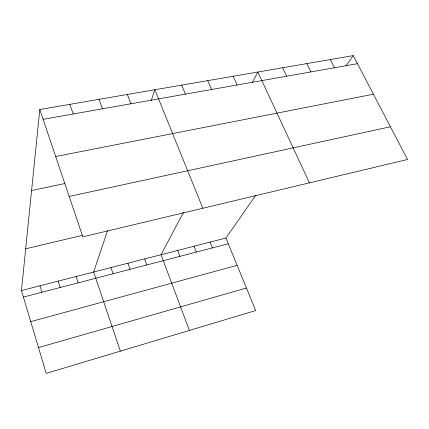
<?xml version="1.0" encoding="UTF-8"?>
<svg xmlns="http://www.w3.org/2000/svg" width="429" height="429" viewBox="0 0 429 429"><rect width="100%" height="100%" fill="white"/><g stroke="black" fill="none" stroke-linecap="round" stroke-linejoin="round"><path stroke-width="0.64" d="M255.555 195.586L225.933 238.036L255.689 310.553L46.209 373.38L21.45 290.556L39.795 109.524L353.228 55.62L407.55 159.486L82.845 236.835L39.795 109.524M107.577 230.534L93.651 272.013L120.367 351.136M151.11 100.895L154.858 89.736L202.831 208.253M183.494 212.334L161.041 254.703L189.393 330.437M252.214 82.652L257.845 72.024L309.448 182.856M346.005 65.969L353.228 55.62M38.497 347.576L246.444 288.02M30.743 321.643L237.13 265.32M23.402 297.082L228.287 243.769M21.45 290.556L225.933 238.036M25.681 248.815L82.309 235.371M69.187 196.444L390.438 126.764M31.585 190.508L64.827 183.526M55.684 156.521L373.407 94.214M43.104 119.316L357.443 63.685M330.309 59.561L334.475 67.75M306.789 63.605L310.907 71.922M282.641 67.761L286.701 76.206M233.124 76.276L237.055 84.99M207.738 80.641L211.599 89.495M181.66 85.13L185.441 94.123M210.119 242.095L212.446 247.892M194.037 246.23L196.332 252.086M127.306 94.477L130.92 103.775M177.676 250.429L179.949 256.349M98.965 99.351L102.483 108.805M144.616 258.923L146.825 264.966M127.917 263.213L130.094 269.321M69.804 104.365L73.225 113.985M110.929 267.573L113.074 273.75M76.072 276.528L78.142 282.84M58.183 281.124L60.216 287.505M39.977 285.8L41.972 292.251"/></g></svg>
